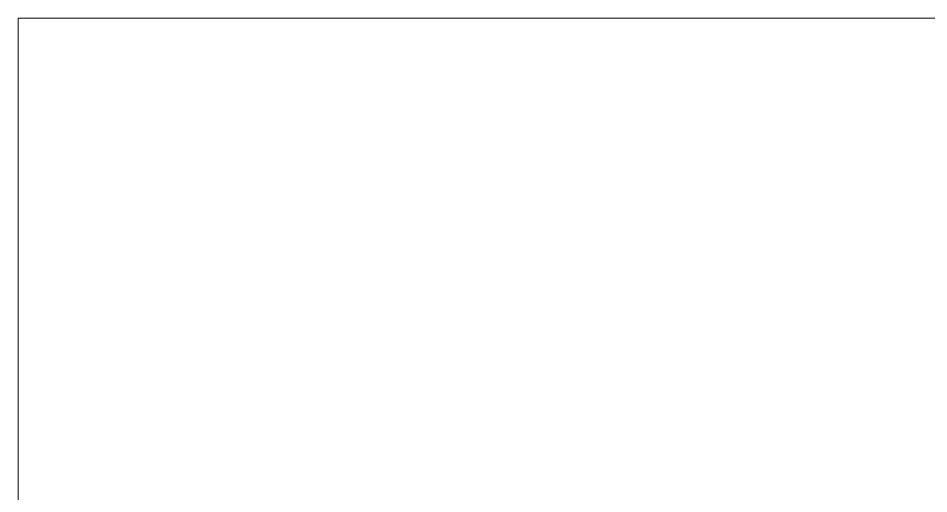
# Model space of a CAD drawing. Extents: x -2876908 to 633791, y -1383861 to 872234.
# Drawn here: x -192553 to -180753, y -208027 to -201866 of the extents above; entities that cross this region are included whole.
import ezdxf
from ezdxf.enums import TextEntityAlignment as Align

# ---------------------------------------------------------------- set-up
doc = ezdxf.new("R2010")
doc.units = 0
doc.header["$LTSCALE"] = 5
doc.header["$MEASUREMENT"] = 0
doc.layers.get('0').update_dxf_attribs({"linetype": 'CONTINUOUS', "lineweight": 25})
doc.layers.add('HFZT', color=5, linetype='CONTINUOUS', lineweight=15)
doc.styles.add('TSSD_NORM', font='tssdeng.shx', dxfattribs={"width": 0.7, "bigfont": 'hztxt.shx'})

# ---------------------------------------------------------------- blocks, each defined once
blk = doc.blocks.new('施工设计图框')
at = {"layer": 'HFZT'}
for p, q in [((-147.5043059345335, 38.50000003585592), (-147.5043059345335, -3.500000003259629)), ((14.49569421634078, 38.50000003585592), (-147.5043059345335, 38.50000003585592))]:
    blk.add_line(p, q, dxfattribs=at)
at = {"layer": 'HFZT', "color": 2, "style": 'TSSD_NORM', "width": 0.7}
for tag, height, p in [('比例尺', 2.5, (7.24784710817039, 17.50000001629815)), ('图号', 2.5, (-20.48976953903912, 3.500000003259629)), ('日期', 2.5, (7.24784710817039, 3.500000003259629)), ('图名', 4, (-76.24192248954205, 0.7500000006984919))]:
    blk.add_attdef(tag, text='', height=height, dxfattribs=at).set_placement(p, align=Align.MIDDLE)

msp = doc.modelspace()

# ---------------------------------------------------------------- block references
at = {"xscale": 500, "yscale": 500, "zscale": 500}
msp.add_blockref('施工设计图框', (-118800.3892948907, -221115.6490962643), dxfattribs=at)

doc.saveas('drawing.dxf')
